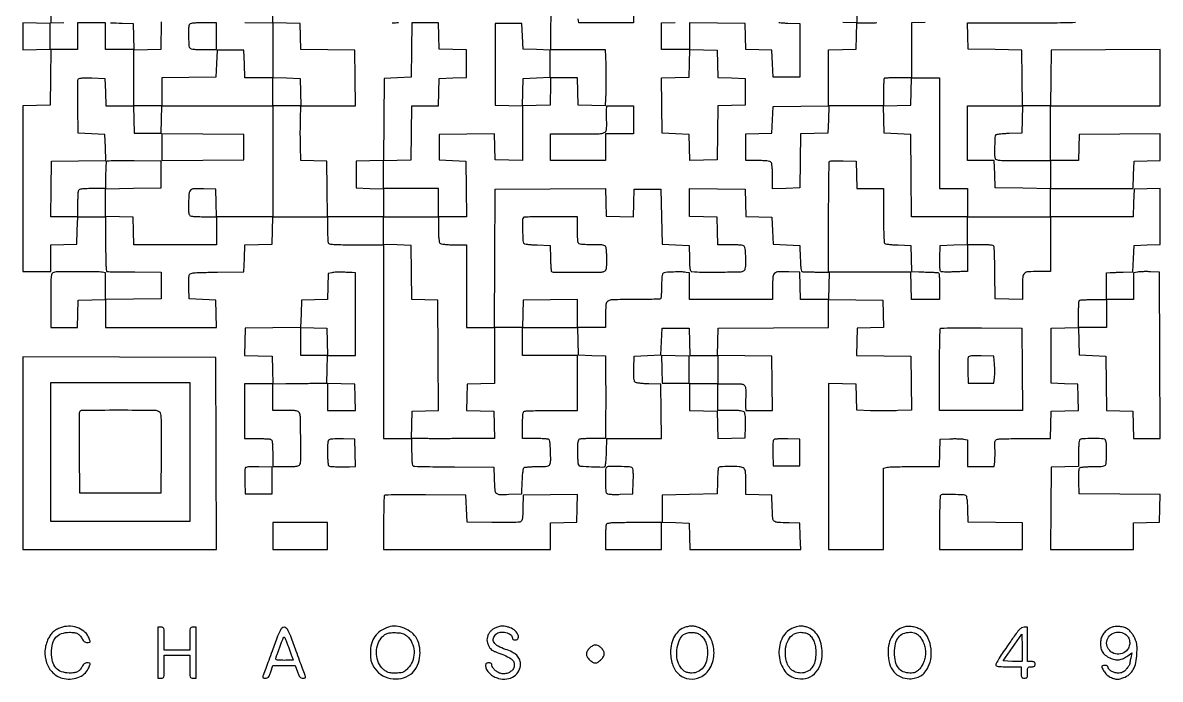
# Model space of a CAD drawing. Extents: x 179 to 1071, y 112 to 1107.
# Drawn here: x 179 to 1071, y 112 to 627 of the extents above; entities that cross this region are included whole.
import ezdxf

# ---------------------------------------------------------------- set-up
doc = ezdxf.new("R2010")
doc.units = 0

msp = doc.modelspace()

# ---------------------------------------------------------------- linework, layer by layer
for points in [[(658, 659.966168), (658, 627), (636.545313, 627), (615.090626, 627), (614.501708, 630.25, -0.038332)], [(593.239377, 649.25), (592.978755, 606), (614.428837, 606), (635.878919, 606), (636.18946, 594.715364, -0.004306), (636.285859, 589.615288, -0.002622), (636.316249, 583.588208, -0.002627), (636.283638, 577.61205, -0.004647), (636.185006, 572.682192), (635.870013, 561.933655), (625.185006, 562.216828), (614.5, 562.5), (614.216168, 573.25), (613.932337, 584), (603.466168, 584), (593, 584), (592.938509, 579.75, -0.001559), (592.901895, 577.668151, -0.000637), (592.839707, 574.839063, -0.00063), (592.765194, 571.799795, -0.000805), (592.688509, 569), (592.5, 562.5), (581.715822, 562.215822), (570.931643, 561.931643), (571.215822, 572.715822), (571.5, 583.5), (582, 584), (592.5, 584.5), (592.5, 595), (592.5, 605.5), (582, 606), (571.5, 606.5), (571, 616.5), (570.5, 626.5), (560, 626.5), (549.5, 626.5), (549.5, 594.5), (549.5, 562.5), (560.25, 562.216168), (571, 561.932337), (571, 540.432337), (571, 518.932337), (560.25, 519.216168), (549.5, 519.5), (549.214803, 529.769404), (548.929605, 540.038809), (527.214803, 539.769404), (505.5, 539.5), (505.5, 529.5), (505.5, 519.5), (516, 519), (526.5, 518.5), (526.769502, 496.75), (527.039005, 475), (516.019502, 475), (505, 475), (505, 486), (505, 497), (483.5, 497), (462, 497), (462, 507.966168), (462, 518.932337), (472.75, 519.216168), (483.5, 519.5), (483.769888, 540.75), (484.039775, 562), (494.486056, 562), (504.932337, 562), (505.216168, 572.75), (505.5, 583.5), (516.25, 583.783832), (527, 584.067663), (527, 595), (527, 605.932337), (516.25, 606.216168), (505.5, 606.5), (505.215017, 616.75), (504.930034, 627), (494.484905, 627), (484.039775, 627), (483.769888, 605.75), (483.5, 584.5), (473, 584), (462.5, 583.5), (462.236191, 551.283692), (461.972383, 519.067383), (451.236191, 518.783692), (440.5, 518.5), (440.5, 508), (440.5, 497.5), (451.25, 497.216168), (462, 496.932337), (462, 485.966168), (462, 475), (440.019502, 475), (418.039005, 475), (417.769502, 496.75), (417.5, 518.5), (407.311759, 518.784301), (397.123517, 519.068603), (396.811759, 529.934408, -0.004506), (396.714798, 534.862542, -0.002695), (396.683916, 540.722102, -0.002698), (396.716099, 546.556399, -0.004684), (396.814338, 551.400107), (397.128677, 562), (418.583841, 562), (440.039005, 562), (439.769502, 583.75), (439.5, 605.5), (418.284765, 605.769787), (397.069529, 606.039573), (396.784765, 616.269787), (396.5, 626.5), (385.75, 626.783832), (375, 627.067663), (375, 638.033832)], [(247.756564, 627.170229, 0.007926), (257, 626.75078), (265.5, 626.5), (265.784983, 616.25), (266.069966, 606), (255.034983, 606), (244, 606), (244, 616.5), (244, 627), (233, 627), (222, 627), (222, 616.5), (222, 606), (211.519502, 606), (201.039005, 606), (200.769502, 584.25), (200.5, 562.5), (189.75, 562.216168), (179, 561.932337), (179, 496.966168), (179, 432), (190, 432), (201, 432), (201, 442.465017), (201, 452.930034), (211.25, 453.215017), (221.5, 453.5), (221.783832, 464.25), (222.067663, 475), (233.033832, 475), (244, 475), (244, 453.5, 0.002549), (244.054847, 442.7421, 0.011909), (244.265585, 436.548874, 0.011536), (244.589882, 432.549106, 0.363526), (245.25, 431.909679, 0.014968), (246.195071, 431.869776, 0.000192), (252.154687, 431.798984, 0.000559), (259.052961, 431.727411, 0.000367), (267, 431.659679), (287.5, 431.5), (287.5, 421), (287.5, 410.5), (265.75, 410.230498), (244, 409.960995), (244, 420.401042), (244, 430.841089), (241.25, 431.360355, 0.044892), (236.803207, 431.79262, 0.002207), (222.036544, 431.833473, 0.001925), (207.106562, 431.751381, 0.053922), (203.25, 431.297746, 0.217029), (201.933, 430.291857, 0.097496), (201.282309, 428.163729, 0.02426), (201.037964, 423.629961, 0.001333), (201, 409.391592), (201, 388), (211.466168, 388), (221.932337, 388), (222.216168, 398.75), (222.5, 409.5), (233.25, 409.783832), (244, 410.067663), (244, 399.033832), (244, 388), (287.533832, 388), (331.067663, 388), (330.783832, 398.75), (330.5, 409.5), (320, 410), (309.5, 410.5), (309.210794, 419.268734, -0.010026), (309.165889, 422.744449, -0.012939), (309.271228, 425.93462, -0.010729), (309.483826, 428.575102, -0.102458), (309.822646, 429.647569, -0.217494), (311.050067, 430.546782, -0.030338), (314.24749, 431.008132, -0.016133), (319.860778, 431.29116, -0.002199), (331.611852, 431.452373), (352.5, 431.647075), (352.783492, 442.290046), (353.066984, 452.933016), (363.783492, 453.216508), (374.5, 453.5), (374.783832, 464.25), (375.067663, 475), (396.533832, 475), (418, 475), (418, 465.581787, 0.005951), (418.044305, 461.859224, 0.007831), (418.178303, 458.465525, 0.005915), (418.367894, 455.638111, 0.07203), (418.606989, 454.581787, 0.258697), (419.662537, 453.696146, 0.030015), (422.835307, 453.275578, 0.015901), (428.485827, 453.049566, 0.002045), (440.606989, 453), (462, 453), (462, 377), (462, 301), (473, 301), (484, 301), (484, 290.468615, 0.006207), (484.063528, 285.351, 0.023583), (484.293405, 282.163056, 0.034381), (484.676007, 280.150606, 0.241481), (485.32139, 279.430165, 0.085611), (486.377617, 279.220891, 0.000629), (495.339902, 279.009908, 0.002355), (505.620934, 278.829261, 0.001505), (517.57139, 278.71155), (548.5, 278.5), (548.75078, 270, 0.007628), (549.167898, 260.685433, 0.170037), (550.198021, 258.227472, 0.207027), (552.474513, 257.186732, 0.012089), (560.277755, 257.215323), (570.5, 257.5), (570.788805, 267.464966, -0.00836), (570.987032, 271.800174, -0.019108), (571.315749, 275.055937, -0.01918), (571.737468, 277.411, -0.199883), (572.288805, 278.199653, -0.115495), (573.161051, 278.504423, -0.007626), (575.829971, 278.747767, -0.010713), (579.052528, 278.922753, -0.007787), (582.643011, 278.984687, 0.0061), (587.639876, 279.054022, 0.036929), (590.216248, 279.312261, 0.08218), (591.670761, 279.823042, 0.1775), (592.439901, 280.703981, 0.091423), (593.04084, 283.93179, 0.010941), (592.893965, 291.219109, 0.006559), (592.477375, 298.765248, 0.234499), (591.618492, 300.234687, 0.122219), (590.787958, 300.526562, 0.006455), (587.964495, 300.758058, 0.009848), (584.56653, 300.92538, 0.006984), (580.75, 300.984687), (571, 301), (571, 311.393011, -0.005351), (571.059586, 316.960143, -0.030363), (571.30265, 319.913621, -0.063068), (571.76761, 321.601595, -0.205218), (572.581787, 322.393011, -0.082815), (573.775876, 322.636501, -0.001919), (579.5499, 322.821697, -0.004216), (586.334577, 322.955997, -0.00284), (594.081787, 323), (614, 323), (614, 344.5), (614, 366), (592.5, 366), (571, 366), (571, 377), (571, 388), (592.466168, 388), (613.932337, 388), (614.216168, 377.25), (614.5, 366.5), (625.25, 366.216168), (636, 365.932337), (636.080645, 355.966168, -0.000778), (636.111626, 351.226275, -0.000367), (636.137601, 345.108812, -0.000364), (636.155426, 338.705042, -0.000514), (636.16129, 333, -0.000518), (636.155416, 327.328331, -0.000378), (636.137601, 321.028125, -0.000382), (636.111638, 315.057377, -0.000844), (636.080645, 310.5), (636, 301), (626.581787, 301, 0.005951), (622.859224, 300.955695, 0.007831), (619.465525, 300.821697, 0.005915), (616.638111, 300.632106, 0.07203), (615.581787, 300.393011, 0.19467), (614.780298, 299.644942, 0.069116), (614.312224, 298.117276, 0.033827), (614.069372, 295.475625, 0.00643), (614.015313, 290.643011, 0.007669), (614.076382, 287.053884, 0.010583), (614.248778, 283.835561, 0.007462), (614.488346, 281.169118, 0.115963), (614.788585, 280.307836, 0.238871), (616.381675, 279.362557, 0.005895), (625.114481, 278.883699, 0.006457), (633.798042, 278.622444, 0.202967), (635.742197, 279.40648, 0.168511), (636.055932, 280.050871, 0.005297), (636.377571, 283.000591, 0.00977), (636.655412, 286.533658, 0.006555), (636.841025, 290.58095), (637.18205, 301), (658.610913, 301), (680.039775, 301), (679.769888, 322.25), (679.5, 343.5), (670.054124, 343.790118, -0.010482), (666.338585, 343.98226, -0.01414), (662.989786, 344.321331, -0.01114), (660.244126, 344.740409, -0.130478), (659.269733, 345.191104, -0.159945), (658.639631, 346.194197, -0.036405), (658.293786, 348.198281, -0.02466), (658.145353, 351.237553, -0.007277), (658.215609, 355.900987), (658.5, 365.5), (669, 366), (679.5, 366.5), (680, 377), (680.5, 387.5), (691, 387.5), (701.5, 387.5), (701.783832, 376.75), (702.067663, 366), (713.033832, 366), (724, 366), (724, 355), (724, 344), (713, 344), (702, 344), (702, 333.533832), (702, 323.067663), (712.75, 322.783832), (723.5, 322.5), (723.784171, 311.716515), (724.068343, 300.93303), (734.784171, 301.216515), (745.5, 301.5), (745.788859, 310.850715, 0.009044), (745.84141, 314.957683, 0.018924), (745.703614, 318.150171, 0.020746), (745.412685, 320.513859, 0.132968), (744.916414, 321.600715, 0.154085), (743.875583, 322.271246, 0.035127), (741.794146, 322.685192, 0.024181), (738.653266, 322.929838, 0.007345), (733.877555, 323), (724, 323), (724, 333.5), (724, 344), (734.432612, 344, -0.011126), (742.286888, 343.825198, -0.165694), (744.809935, 342.838147, -0.207988), (745.916223, 340.601614, -0.018938), (745.988454, 334.240655, 0.002367), (745.936179, 331.841122, 0.002191), (745.904983, 329.378505, 0.002185), (745.896396, 327.18603, 0.00733), (745.9181, 325.75), (746, 323), (756.519888, 323), (767.039775, 323), (766.769888, 344.25), (766.5, 365.5), (745.216371, 365.769986), (723.932742, 366.039971), (724.216371, 376.769986), (724.5, 387.5), (767.75, 387.760623), (811, 388.021245), (811, 399.03051), (811, 410.039775), (832.25, 409.769888), (853.5, 409.5), (853.783473, 398.785353), (854.066946, 388.070705), (843.783473, 387.785353), (833.5, 387.5), (833.216371, 376.769986), (832.932742, 366.039971), (854.216371, 365.769986), (875.5, 365.5), (875.769629, 344.338997), (876.039257, 323.177994), (865.269629, 322.838997, -0.004764), (860.370632, 322.731502, -0.002808), (854.515836, 322.691718, -0.002808), (848.666157, 322.717677, -0.004802), (843.78428, 322.813661), (833.068561, 323.127322), (832.78428, 333.313661), (832.5, 343.5), (821.75, 343.783832), (811, 344.067663), (811, 279.033832), (811, 214), (832.5, 214), (854, 214), (854, 245.883369), (854, 277.766737), (856.25, 278.369714, -0.056178), (857.845984, 278.61027, -0.002325), (863.630687, 278.799577, -0.00401), (870.499162, 278.937273, -0.002833), (878.216168, 278.986345), (897.932337, 279), (898.216168, 289.75), (898.5, 300.5), (906, 300.80649, -0.008667), (909.109769, 300.879612, -0.00841), (912.251562, 300.846169, -0.008349), (915.012596, 300.724159, -0.030569), (916.75, 300.511177), (920, 299.909374), (920, 289.454687), (920, 279), (930.372192, 279), (940.744384, 279), (941.240606, 282.75, 0.020239), (941.413553, 284.643411, 0.007234), (941.511592, 287.354508, 0.007164), (941.533497, 290.334585, 0.008407), (941.466288, 293.158963, -0.00749), (941.364576, 297.127075, -0.066355), (941.576942, 298.861018, -0.160581), (942.184633, 299.803224, -0.104734), (943.347873, 300.395308, -0.05666), (944.884956, 300.625907, -0.002173), (950.659437, 300.807096, -0.003868), (957.506109, 300.939151, -0.002714), (965.216168, 300.986345), (984.932337, 301), (985.216168, 311.75), (985.5, 322.5), (996.284606, 322.784183), (1007.069211, 323.068365), (1006.784606, 333.284183), (1006.5, 343.5), (996, 344), (985.5, 344.5), (985.5, 366), (985.5, 387.5), (996.215829, 387.783485), (1006.931657, 388.06697), (1007.215829, 377.283485), (1007.5, 366.5), (1018, 366), (1028.5, 365.5), (1028.769787, 344.284765), (1029.039573, 323.069529), (1039.269787, 322.784765), (1049.5, 322.5), (1049.783832, 311.75), (1050.067663, 301), (1060.541073, 301), (1071.014483, 301), (1070.757242, 366.25), (1070.5, 431.5), (1063.5, 431.807779, 0.009375), (1060.58164, 431.88131, 0.008811), (1057.601562, 431.84799, 0.008811), (1054.961002, 431.725313, 0.029867), (1053.25, 431.512466), (1050, 430.909374), (1050, 420.454687), (1050, 410), (1039.5, 410), (1029, 410), (1029, 420.5), (1029, 431), (1031.75, 431.157695, -0.00512), (1033.274129, 431.229446, -0.001123), (1035.895313, 431.320057, -0.001169), (1038.92695, 431.410942, -0.001123), (1042, 431.48897), (1049.5, 431.662548), (1050, 442.081274), (1050.5, 452.5), (1060.75, 452.784983), (1071, 453.069966), (1071, 475.069966), (1071, 497.069966), (1060.75, 496.784983), (1050.5, 496.5), (1050.216168, 485.75), (1049.932337, 475), (1017.466168, 475), (985, 475), (985, 486), (985, 497), (1017.466168, 497), (1049.932337, 497), (1050.216168, 507.75), (1050.5, 518.5), (1060.75, 518.784983), (1071, 519.069966), (1071, 529.54903), (1071, 540.028094), (1039.25, 539.764047), (1007.5, 539.5), (1007.215017, 529.25), (1006.930034, 519), (995.965017, 519), (985, 519), (985, 540.5), (985, 562), (1028, 562), (1071, 562), (1071, 584.010736), (1071, 606.021473), (1028.25, 605.760736), (985.5, 605.5), (985.230498, 583.75), (984.960995, 562), (974, 562), (963.039005, 562), (962.769502, 583.75), (962.5, 605.5), (941.5, 606), (920.5, 606.5), (920.215017, 616.75), (919.930034, 627), (930.215017, 627.067144, -0.001417), (936.088012, 627.088842, -0.000263), (946.878786, 627.092445, -0.000282), (959.494562, 627.082887, -0.000258), (972.5, 627.058988, 0.002326), (984.853597, 627.087383, 0.003666), (995.455789, 627.238807, 0.000975), (1004.684555, 627.456309, 0.139465)], [(468.804805, 627.138177, 0.006827), (473.582645, 627.211769)], [(771.999888, 627.312947, 0.013854), (775.34104, 626.980158, 0.010217), (779.054124, 626.790118), (788.5, 626.5), (788.5, 605.5), (788.5, 584.5), (778, 584.5), (767.5, 584.5), (767, 595), (766.5, 605.5), (756.284601, 605.784601), (746.069202, 606.069202), (745.784601, 616.284601), (745.5, 626.5), (723.75, 626.769502), (702, 627.039005), (702, 616.519502), (702, 606), (691, 606), (680, 606), (680, 616.466168), (680, 626.932337), (690.75, 627.216168)], [(886.75, 627.216168), (876, 626.932337), (876, 605.466168), (876, 584), (887, 584), (898, 584), (898, 540.5), (898, 497), (909, 497), (920, 497), (920, 486), (920, 475), (952.5, 475), (985, 475), (985, 453.5), (985, 432), (975.934259, 432, 0.014523), (967.533064, 431.755934, 0.174932), (964.604835, 430.502522, 0.18964), (963.27376, 427.712596, 0.017585), (963, 419.930985), (963, 409.932337), (952.25, 410.216168), (941.5, 410.5), (941.38082, 430.63382, 0.003169), (941.285248, 438.431055, 0.004865), (941.09401, 445.181209, 0.00179), (940.852713, 450.973759, 0.127779), (940.571803, 451.88382, 0.21528), (939.847277, 452.372226, 0.01611), (937.433472, 452.704582, 0.017838), (934.175119, 452.929566, 0.008317), (929.940983, 453), (920, 453), (920, 442.5), (920, 432), (916.75, 431.928155, 0.002292), (915.057468, 431.882975, 0.000692), (912.486064, 431.798976, 0.000693), (909.602445, 431.696783, 0.000753), (906.798303, 431.589285, -0.00985), (904.152285, 431.536027, -0.01308), (901.746061, 431.597956, -0.010398), (899.759044, 431.742638, -0.115533), (899.010073, 431.993775, -0.221917), (898.538934, 432.712155, -0.017117), (898.28033, 435.06485, -0.018183), (898.154831, 438.290488, -0.007895), (898.211769, 442.582645), (898.5, 452.5), (909.25, 452.783832), (920, 453.067663), (920, 464.033832), (920, 475), (898.013853, 475), (876.027706, 475), (875.763853, 507.25), (875.5, 539.5), (865, 540), (854.5, 540.5), (854.216168, 551.25), (853.932337, 562), (832.5, 562), (811.067663, 562), (810.783832, 551.25), (810.5, 540.5), (799.76979, 540.216369), (789.03958, 539.932738), (788.76979, 518.716369), (788.5, 497.5), (777.75, 497.216168), (767, 496.932337), (767, 506.766168, 0.008652), (766.925781, 511.054729, 0.018432), (766.688986, 514.362299, 0.019308), (766.328414, 516.798441, 0.151095), (765.8, 517.8, 0.149044), (764.818776, 518.322729, 0.019949), (762.477016, 518.685484, 0.019071), (759.323492, 518.924518, 0.009379), (755.3, 519), (746, 519), (746, 529.465017), (746, 539.930034), (756.25, 540.215017), (766.5, 540.5), (767, 551), (767.5, 561.5), (789.25, 561.769502), (811, 562.039005), (811, 583.985671), (811, 605.932337), (821.75, 606.216168), (832.5, 606.5), (832.784983, 616.75), (833.069966, 627), (841.953196, 627, 0.006301), (845.470775, 627.044332, 0.008183), (848.691626, 627.178303, 0.00637)]]:
    msp.add_lwpolyline(points, format="xyb")
for points in [[(200.769599, 648.715233), (201.039198, 626.930467), (211.269599, 627.215233)], [(833, 648.946666), (833, 626.932337), (822.25, 627.216168)], [(353.25, 627.230498), (375, 626.960995), (375, 605.480498), (375, 584), (364.033832, 584), (353.067663, 584), (352.783832, 594.75), (352.5, 605.5), (342, 605.5), (331.5, 605.5), (331, 595), (330.5, 584.5), (309.25, 584.230112), (288, 583.960225), (288, 572.980112), (288, 562), (277, 562), (266, 562), (266, 583.966168), (266, 605.932337), (276.75, 606.216168), (287.5, 606.5), (287.769888, 627.75)]]:
    msp.add_lwpolyline(points)
for points in [[(179, 616.5), (179, 605.932337), (189.75, 606.216168), (200.5, 606.5), (200.5, 616.5), (200.5, 626.5), (189.75, 626.783832), (179, 627.067663)], [(723.783492, 594.783492), (724.066984, 584.066984), (734.783492, 583.783492), (745.5, 583.5), (745.5, 573), (745.5, 562.5), (734.76979, 562.216369), (724.03958, 561.932738), (723.76979, 540.716369), (723.5, 519.5), (712.785353, 519.216527), (702.070705, 518.933054), (701.785353, 529.216527), (701.5, 539.5), (691, 540), (680.5, 540.5), (680.230592, 562.215971), (679.961185, 583.931943), (690.730592, 584.215971), (701.5, 584.5), (701.784171, 595.283485), (702.068343, 606.06697), (712.784171, 605.783485), (723.5, 605.5)], [(288, 529.5), (288, 518.972294), (320.25, 519.236147), (352.5, 519.5), (352.5, 529.5), (352.5, 539.5), (320.25, 539.763853), (288, 540.027706)], [(417.783832, 376.75), (418.067663, 366), (407.533832, 366), (397, 366), (397, 377.034983), (397, 388.069966), (407.25, 387.784983), (417.5, 387.5)], [(680.215822, 355.284178), (680.5, 344.5), (691, 344.5), (701.5, 344.5), (701.5, 355), (701.5, 365.5), (690.715822, 365.784178), (679.931643, 366.068357)], [(179, 289.506286), (179, 214), (255.006326, 214), (331.012652, 214), (330.756326, 289.25), (330.5, 364.5), (254.75, 364.756286), (179, 365.012572)], [(310, 290.5), (310, 236), (255.5, 236), (201, 236), (201, 290.5), (201, 345), (255.5, 345), (310, 345)], [(418, 333.533832), (418, 323), (429.034983, 323), (440.069966, 323), (439.784983, 333.25), (439.5, 343.5), (428.75, 343.783832), (418, 344.067663)], [(375, 224.5), (375, 214), (396.5, 214), (418, 214), (418, 224.5), (418, 235), (396.5, 235), (375, 235)]]:
    msp.add_lwpolyline(points, close=True)
for points in [[(309.606989, 625.418213, 0.08662), (308.977766, 622.208797, 0.013333), (309.016068, 615.688031, 0.009396), (309.357172, 609.048659, 0.18075), (310.2, 607.2, 0.150969), (311.200304, 606.671932, 0.019349), (313.630442, 606.311224, 0.018472), (316.928253, 606.074295, 0.008695), (321.2, 606), (331, 606), (331, 616.5), (331, 627), (320.606989, 627, 0.005351), (315.039857, 626.940414, 0.030363), (312.086379, 626.69735, 0.063068), (310.398405, 626.23239, 0.205218)], [(243.783832, 572.75), (244.067663, 562), (255, 562), (265.932337, 562), (266.216168, 551.25), (266.5, 540.5), (277, 540.5), (287.5, 540.5), (287.783832, 551.25), (288.067663, 562), (331.533832, 562), (375, 562), (375, 573.033832), (375, 584.067663), (385.75, 583.783832), (396.5, 583.5), (396.783832, 572.75), (397.067663, 562), (386.033832, 562), (375, 562), (375, 518.5), (375, 475), (353, 475), (331, 475), (331, 464), (331, 453), (298.533832, 453), (266.067663, 453), (265.783832, 463.75), (265.5, 474.5), (254.75, 474.783832), (244, 475.067663), (244, 486.033832), (244, 497), (233.606989, 497, 0.005351), (228.039857, 496.940414, 0.030363), (225.086379, 496.69735, 0.063068), (223.398405, 496.23239, 0.205218), (222.606989, 495.418213, 0.07203), (222.367894, 494.361889, 0.005915), (222.178303, 491.534475, 0.007831), (222.044305, 488.140776, 0.005951), (222, 484.418213), (222, 475), (211.480498, 475), (200.960995, 475), (201.230498, 496.75), (201.5, 518.5), (222.784762, 518.769989), (244.069525, 519.039978), (243.784762, 529.269989), (243.5, 539.5), (233, 540), (222.5, 540.5), (222.228584, 560.973, -0.002374), (222.161015, 568.914021, -0.003604), (222.184809, 575.817509, -0.001376), (222.264261, 581.743783, -0.087787), (222.460699, 582.75818, -0.243366), (223.174323, 583.392889, -0.038626), (225.079318, 583.724352, -0.024688), (228.155199, 583.864994, -0.006024), (233.232115, 583.785181), (243.5, 583.5)], [(854.666667, 583.333333, 0.178637), (854.399783, 582.754242, 0.004491), (854.195833, 579.817145, 0.009085), (854.048275, 576.320751, 0.006002), (854, 572.299502), (854, 561.932337), (864.75, 562.216168), (875.5, 562.5), (875.783832, 573.25), (876.067663, 584), (865.700498, 584, 0.006002), (861.679249, 583.951725, 0.009085), (858.182855, 583.804167, 0.004491), (855.245758, 583.600217, 0.178637)], [(658, 551), (658, 540), (647, 540), (636, 540), (636, 529.5), (636, 519), (614.5, 519), (593, 519), (593, 529.5), (593, 540), (614.432612, 540, 0.003108), (630.991344, 540.102931, 0.095188), (635.021616, 540.929292, 0.272698), (636.741251, 543.208785, 0.038712), (636.964074, 549.315423, -0.004471), (636.891822, 551.574596, -0.003291), (636.850634, 554.078593, -0.003325), (636.843015, 556.447597, -0.00741), (636.875921, 558.25), (637, 562), (647.5, 562), (658, 562)], [(962.783832, 551.25), (962.5, 540.5), (952.535034, 540.211195, 0.009511), (948.670117, 540.025556, 0.014281), (945.309486, 539.703374, 0.009082), (942.562304, 539.309784, 0.217526), (941.93078, 538.887999, 0.129433), (941.388051, 537.109211, 0.00508), (941.191523, 530.226224, 0.007264), (941.165665, 523.524343, 0.071956), (941.597272, 520.75, 0.259581), (942.636759, 519.752384, 0.044382), (945.438382, 519.276683, 0.018084), (950.763923, 519.045825, 0.00179), (963.567388, 519), (985, 519), (985, 507.980498), (985, 496.960995), (963.25, 497.230498), (941.5, 497.5), (941.216168, 508.25), (940.932337, 519), (930.466168, 519), (920, 519), (920, 540.5), (920, 562), (941.533832, 562), (963.067663, 562)], [(244.686013, 518.35268, 0.177951), (244.411577, 517.759277, 0.004725), (244.201516, 514.827038, 0.009333), (244.049687, 511.330936, 0.006184), (244, 507.313831), (244, 496.960995), (265.75, 497.230498), (287.5, 497.5), (287.5, 508), (287.5, 518.5), (266.436013, 518.769346, 0.003085), (258.311969, 518.823103, 0.004901), (251.358056, 518.758056, 0.001338), (245.324385, 518.626314, 0.192551)], [(832.783832, 507.75), (833.067663, 497), (843.533832, 497), (854, 497), (854.015313, 476.25, 0.003459), (854.076871, 468.209892, 0.005289), (854.252233, 461.239524, 0.002049), (854.489938, 455.274703, 0.131294), (854.800347, 454.288805, 0.199883), (855.589, 453.737468, 0.01918), (857.944063, 453.315749, 0.019108), (861.199826, 452.987032, 0.00836), (865.535034, 452.788805), (875.5, 452.5), (875.784983, 442.25), (876.069966, 432), (881.784983, 431.788296, 0.000157), (884.265665, 431.697185, 0.000118), (886.996214, 431.598404, 0.000119), (889.565762, 431.50667, 0.000274), (891.5, 431.439142, -0.002436), (893.123069, 431.375452, -0.002692), (894.692188, 431.297757, -0.002499), (896.031088, 431.217518, -0.013811), (896.75, 431.150846, -0.310449), (897.355901, 430.617146, -0.032465), (897.716647, 428.654025, -0.023089), (897.938555, 425.518577, -0.006121), (898, 420.5), (898, 410), (887.033832, 410), (876.067663, 410), (875.783832, 420.75), (875.5, 431.5), (843.5, 431.5), (811.5, 431.5), (811.216168, 420.75), (810.932337, 410), (800, 410), (789.067663, 410), (788.783832, 420.75), (788.5, 431.5), (779.756819, 431.788833, 0.016288), (771.605997, 431.792504, 0.180768), (768.645554, 430.576308, 0.189805), (767.284241, 427.745043, 0.018261), (767, 419.964816), (767, 410), (734.5, 410), (702, 410), (702, 420.420545), (702, 430.841089), (699.25, 431.308357, 0.040034), (695.361315, 431.652559, 0.011275), (689.268116, 431.56548, 0.007125), (683.133463, 431.251794, 0.122669), (681.23354, 430.644336, 0.200749), (680.668297, 429.854234, 0.025945), (680.303185, 427.763405, 0.021994), (680.070119, 424.743529, 0.008261), (680, 420.5, -0.009372), (679.931814, 416.86254, -0.014177), (679.723498, 413.703099, -0.008832), (679.432875, 411.115719, -0.225643), (679.058718, 410.53629, -0.131045), (678.278426, 410.300914, -0.001294), (672.387329, 410.125433, -0.004139), (665.574963, 409.996579, -0.002658), (657.669406, 409.954545, 0.003766), (641.501787, 409.832769, 0.133915), (637.925334, 408.799269, 0.244598), (636.320176, 406.142371, 0.015533), (636.013655, 396.75), (636, 388), (625, 388), (614, 388), (614, 398.995802), (614, 409.991604), (592.75, 409.745802), (571.5, 409.5), (571.216168, 398.75), (570.932337, 388), (559.911942, 388), (548.891548, 388), (549.004205, 377.25, -0.001277), (549.043241, 372.324301, -0.000725), (549.066605, 366.363063, -0.000724), (549.072733, 360.357551, -0.001195), (549.058431, 355.283832), (549, 344.067663), (538.25, 343.783832), (527.5, 343.5), (527.215394, 333.284183), (526.930789, 323.068365), (537.715394, 322.784183), (548.5, 322.5), (548.783832, 311.75), (549.067663, 301), (539.283832, 300.989367, 0.000597), (534.647721, 300.978789, 0.000287), (528.702126, 300.954706, 0.000285), (522.499957, 300.922489, 0.000408), (517, 300.886304, -0.001173), (511.464508, 300.858358, -0.000792), (505.150999, 300.8513, -0.000798), (499.047262, 300.863891, -0.001591), (494.216168, 300.896937), (483.932337, 301), (484.216168, 311.75), (484.5, 322.5), (494.760596, 322.7851), (505.021193, 323.0702), (504.760596, 366.2851), (504.5, 409.5), (494.269787, 409.784765), (484.039573, 410.069529), (483.769787, 431.284765), (483.5, 452.5), (472.75, 452.783832), (462, 453.067663), (462, 464.033832), (462, 475), (483.5, 475), (505, 475), (505, 465.2, 0.008695), (505.074295, 460.928253, 0.018472), (505.311224, 457.630442, 0.019349), (505.671932, 455.200304, 0.150969), (506.2, 454.2, 0.150969), (507.200304, 453.671932, 0.019349), (509.630442, 453.311224, 0.018472), (512.928253, 453.074295, 0.008695), (517.2, 453), (527, 453), (527, 420.5), (527, 388), (537.991388, 388), (548.982775, 388), (549.241388, 442.25), (549.5, 496.5), (592.716061, 496.760597), (635.932122, 497.021194), (636.216061, 486.260597), (636.5, 475.5), (647.215829, 475.216515), (657.931657, 474.93303), (658.215829, 485.716515), (658.5, 496.5), (669, 496.5), (679.5, 496.5), (680, 475), (680.5, 453.5), (691, 453), (701.5, 452.5), (701.784983, 442.25, 0.004749), (702.000014, 436.486979, 0.035944), (702.322053, 433.78555, 0.096524), (702.873514, 432.416646, 0.235456), (703.784983, 431.879048, 0.015984), (711.880307, 431.567685, 0.003337), (726.085984, 431.570474, 0.001179), (741.257902, 431.710492, 0.082383), (743.75, 432.153638, 0.113081), (744.997923, 432.945758, 0.138447), (745.663684, 434.150457, 0.052298), (745.944089, 436.378047, 0.00518), (746, 441.775249, 0.010126), (745.923279, 445.563222, 0.019661), (745.682009, 448.579501, 0.020506), (745.317215, 450.837919, 0.14711), (744.8, 451.8, 0.150842), (743.800954, 452.32772, 0.01939), (741.376818, 452.688563, 0.018512), (738.088767, 452.925628, 0.008739), (733.833832, 453), (724.067663, 453), (723.783832, 463.75), (723.5, 474.5), (712.75, 474.783832), (702, 475.067663), (702, 486.053334), (702, 497.039005), (723.75, 496.769502), (745.5, 496.5), (745.783481, 485.784613), (746.066961, 475.069227), (756.283481, 474.784613), (766.5, 474.5), (767, 464), (767.5, 453.5), (778, 453), (788.5, 452.5), (788.784983, 442.25, 0.006892), (788.980716, 437.545351, 0.022038), (789.292444, 434.420628, 0.026819), (789.701053, 432.374722, 0.312812), (790.284983, 431.869042, 0.019284), (791.127115, 431.811008, 0.000884), (794.007151, 431.728982, 0.001471), (797.426508, 431.647707, 0.001054), (801.25, 431.57614), (811, 431.414195), (811, 474.540431, -0.001518), (811.050364, 491.125015, -0.002471), (811.205463, 505.203798, -0.000348), (811.413468, 517.692293, -0.194407), (811.699448, 518.366114, -0.183378), (812.300668, 518.636532, -0.005301), (815.145783, 518.777033, -0.010046), (818.547259, 518.840477, -0.006672), (822.449448, 518.782781), (832.5, 518.5)], [(310.054214, 495.1013, 0.106842), (309.320502, 492.535451, 0.010375), (309.02875, 486.041138, 0.01142), (309.020304, 479.568363, 0.086433), (309.606989, 476.581787, 0.205485), (310.399526, 475.767294, 0.062919), (312.091792, 475.302479, 0.03028), (315.053621, 475.059521, 0.005326), (320.640821, 475), (331.067663, 475), (330.783832, 485.75), (330.5, 496.5), (320.804214, 496.785558, 0.004922), (315.072513, 496.89791, 0.041315), (312.493115, 496.709725, 0.103221), (311.034994, 496.15901, 0.128846)], [(571.666667, 474.333333, 0.196533), (571.04225, 472.845176, 0.003958), (571.031876, 464.520042, 0.005092), (571.169519, 456.353105, 0.135593), (571.800347, 454.288805, 0.199883), (572.589, 453.737468, 0.01918), (574.944063, 453.315749, 0.019108), (578.199826, 452.987032, 0.00836), (582.535034, 452.788805), (592.5, 452.5), (592.831495, 442.501838, 0.003665), (592.987871, 438.640214, 0.005738), (593.18483, 435.32142, 0.001909), (593.397961, 432.468558, 0.178617), (593.568832, 432.097835, 0.198585), (595.042316, 431.486409, 0.000728), (614.106498, 431.490119, 0.001111), (632.796202, 431.5625, 0.118197), (635.25, 432.166623, 0.146938), (636.146469, 433.033276, 0.081244), (636.67086, 434.477073, 0.039357), (636.934432, 436.917575, 0.007227), (637, 441.453396, 0.006668), (636.955641, 444.779332, 0.008541), (636.821697, 447.83856, 0.006839), (636.631409, 450.387512, 0.069666), (636.393011, 451.418213, 0.204366), (635.605154, 452.231384, 0.063541), (633.93074, 452.696802, 0.030628), (631.003676, 452.940206, 0.005432), (625.5, 453, -0.005432), (619.996324, 453.059794, -0.030628), (617.06926, 453.303198, -0.063541), (615.394846, 453.768616, -0.204366), (614.606989, 454.581787, -0.07203), (614.367894, 455.638111, -0.005915), (614.178303, 458.465525, -0.007831), (614.044305, 461.859224, -0.005951), (614, 465.581787), (614, 475), (593.166667, 475, 0.002993), (585.132422, 474.951903, 0.004756), (578.257292, 474.804167, 0.001277), (572.287675, 474.603799, 0.189545)], [(421.5, 431.078355), (418.5, 430.484268), (418.215399, 420.276735), (417.930798, 410.069202), (407.715399, 409.784601), (397.5, 409.5), (397.216365, 398.769409), (396.93273, 388.038817), (375.216365, 387.769409), (353.5, 387.5), (353.216515, 376.784171), (352.93303, 366.068343), (363.716515, 365.784171), (374.5, 365.5), (374.783832, 354.75), (375.067663, 344), (364.033832, 344), (353, 344), (353, 322.5), (353, 301), (362.418213, 301, -0.005951), (366.140776, 300.955695, -0.007831), (369.534475, 300.821697, -0.005915), (372.361889, 300.632106, -0.07203), (373.418213, 300.393011, -0.205218), (374.23239, 299.601595, -0.063068), (374.69735, 297.913621, -0.030363), (374.940414, 294.960143, -0.005351), (375, 289.393011), (375, 279), (385.393011, 279, 0.005351), (390.960143, 279.059586, 0.030363), (393.913621, 279.30265, 0.063068), (395.601595, 279.76761, 0.205218), (396.393011, 280.581787, 0.092035), (397.082732, 284.311621, 0.002469), (396.988198, 301.079487, 0.002013), (396.739749, 318.093092, 0.118746), (395.964816, 321.065741, 0.136247), (394.97615, 322.101327, 0.091172), (393.431565, 322.675502, 0.038385), (390.714599, 322.940782, 0.005149), (384.964816, 323), (375, 323), (375, 333.5), (375, 344), (385.25, 344.072108, 0.00076), (389.967405, 344.112467, 0.000422), (395.720312, 344.17529, 0.000421), (401.544418, 344.248714, 0.000681), (406.5, 344.322108), (417.5, 344.5), (417.783832, 355.25), (418.067663, 366), (429.033832, 366), (440, 366), (440, 398.5), (440, 431), (437.25, 431.114816, -0.000303), (435.855456, 431.173887, -0.000104), (433.839063, 431.260943, -0.000104), (431.615918, 431.357852, -0.00012), (429.5, 431.451037, 0.012461), (427.365818, 431.492301, 0.010241), (425.0875, 431.432892, 0.010379), (422.996058, 431.291905, 0.026865)], [(1029, 399), (1029, 388), (1018, 388), (1007, 388), (1007, 398.333333, -0.006022), (1007.048276, 402.341612, -0.009111), (1007.195833, 405.827083, -0.004516), (1007.399803, 408.754503, -0.178563), (1007.666667, 409.333333, -0.178563), (1008.245497, 409.600197, -0.004516), (1011.172917, 409.804167, -0.009111), (1014.658388, 409.951724, -0.006022), (1018.666667, 410), (1029, 410)], [(962.763853, 355.25), (963.027706, 323), (952.763853, 322.926805, -0.00126), (944.527276, 322.888824, -0.000694), (934.455126, 322.881746, -0.00058), (922.339842, 322.904102, -0.000334), (907.75, 322.957682), (898, 323), (898, 354.833333, -0.002001), (898.049029, 367.086392, -0.003231), (898.199888, 377.515513, -0.000593), (898.402981, 386.698691, -0.192864), (898.680468, 387.347135, -0.194926), (899.328722, 387.621499, -0.000608), (908.434599, 387.750224, -0.003285), (918.778546, 387.815907, -0.002034), (930.930468, 387.763802), (962.5, 387.5)], [(920.44275, 364.711405, 0.081149), (920.248444, 363.774362, 0.00524), (920.158923, 360.981301, 0.007536), (920.137209, 357.634347, 0.00554), (920.210159, 353.924983), (920.5, 344.5), (930.5, 344.5), (940.5, 344.5), (941.08534, 348.886315, 0.022863), (941.269448, 350.99849, 0.010307), (941.326793, 353.780045, 0.01018), (941.266834, 356.724741, 0.013684), (941.08534, 359.386315), (940.5, 365.5), (930.732592, 365.786422, 0.006215), (925.820487, 365.869374, 0.027145), (922.9185, 365.724677, 0.046335), (921.158442, 365.373938, 0.232847)], [(223.453816, 321.740243, 0.089548), (223.261817, 320.729866, 0.000598), (223.19019, 311.747155, 0.00234), (223.168607, 301.460077, 0.00149), (223.235201, 289.490243), (223.5, 258.5), (255.5, 258.5), (287.5, 258.5), (287.765726, 289.5, 0.001225), (287.879013, 308.006621, 0.012082), (287.71941, 315.793845, 0.024457), (287.315418, 320.099227, 0.201729), (286.324597, 321.75, 0.157681), (282.495237, 323.016106, 0.001671), (254.221233, 323.106234, 0.001077), (225.335041, 323.03952, 0.309316)], [(419.75, 300.328083, 0.194519), (418.828773, 299.629012, 0.092714), (418.306364, 298.208976, 0.036871), (418.056246, 295.553468, 0.005051), (418, 289.985693, 0.009063), (418.069327, 286.161326, 0.013756), (418.281203, 282.842866, 0.008353), (418.576429, 280.119345, 0.226913), (418.957287, 279.526398, 0.121482), (420.247189, 279.110653, 0.007502), (424.297703, 278.887604, 0.010325), (429.338105, 278.790019, 0.00632), (435.283832, 278.872858), (440.067663, 279), (439.783832, 289.75), (439.5, 300.5), (430.5, 300.651407, 0.005154), (426.925513, 300.674691, 0.006569), (423.629687, 300.618886, 0.005222), (420.874884, 300.507225, 0.053537)], [(768.211769, 300.1713, 0.194409), (767.60482, 299.304382, 0.033527), (767.279413, 297.284794, 0.023597), (767.138468, 294.191727, 0.006852), (767.211769, 289.417355), (767.5, 279.5), (778, 279.5), (788.5, 279.5), (788.5, 290), (788.5, 300.5), (779, 300.753945, 0.008497), (775.267186, 300.790269, 0.011674), (771.912207, 300.687545, 0.00849), (769.137493, 300.490389, 0.12262)], [(1008.25, 300.337719, 0.245291), (1007.654855, 299.639945, 0.027705), (1007.292242, 297.523812, 0.021873), (1007.06524, 294.312618, 0.006709), (1007, 289.450498), (1007, 279.067663), (996.25, 278.783832), (985.5, 278.5), (985.236147, 246.25), (984.972294, 214), (1017.486147, 214), (1050, 214), (1050, 224.465017), (1050, 234.930034), (1060.25, 235.215017), (1070.5, 235.5), (1070.783689, 246.235907), (1071.067378, 256.971814), (1039.283689, 257.235907), (1007.5, 257.5), (1007.211769, 267.417355, -0.006827), (1007.138177, 272.195195, -0.023663), (1007.278982, 275.282937, -0.033714), (1007.604266, 277.294865, -0.19692), (1008.211769, 278.152042, -0.113628), (1009.127797, 278.475136, -0.008287), (1011.807342, 278.733781, -0.011234), (1015.047029, 278.919247, -0.008261), (1018.643011, 278.984687, 0.006483), (1023.463534, 279.055269, 0.033702), (1026.110608, 279.307461, 0.068336), (1027.644645, 279.780017, 0.194682), (1028.393011, 280.581787, 0.070701), (1028.631706, 281.623534, 0.006434), (1028.821697, 284.287222, 0.008233), (1028.955664, 287.484808, 0.006352), (1029, 290.974799, 0.006824), (1028.936805, 295.605148, 0.03479), (1028.687898, 298.167248, 0.070258), (1028.216173, 299.656877, 0.191652), (1027.418213, 300.393011, 0.08728), (1025.058163, 300.8525, 0.005264), (1017.809578, 300.907903, 0.005152), (1010.548962, 300.812147, 0.090253)], [(353.442274, 277.710164, 0.081166), (353.248144, 276.773814, 0.005233), (353.158783, 273.980936, 0.007531), (353.137174, 270.634259, 0.005535), (353.210159, 266.924983), (353.5, 257.5), (364, 257.5), (374.5, 257.5), (374.5, 268), (374.5, 278.5), (364.232115, 278.785181, 0.005823), (359.049899, 278.868732, 0.025951), (356.012272, 278.724596, 0.043922), (354.172333, 278.376284, 0.236652)], [(636.666667, 278.333333, 0.196902), (636.027473, 276.806915, 0.004187), (636.03276, 268.492133, 0.005407), (636.194388, 260.339609, 0.134486), (636.847958, 258.211769, 0.19692), (637.705135, 257.604266, 0.033714), (639.717063, 257.278982, 0.023663), (642.804805, 257.138177, 0.006827), (647.582645, 257.211769), (657.5, 257.5), (657.788231, 267.417355, 0.006827), (657.861823, 272.195195, 0.023663), (657.721018, 275.282937, 0.033714), (657.395734, 277.294865, 0.19692), (656.788231, 278.152042, 0.134486), (654.660391, 278.805612, 0.005407), (646.507867, 278.96724, 0.004187), (638.193085, 278.972527, 0.196902)], [(724.485282, 277.75, 0.066498), (724.295521, 276.877413, 0.003647), (724.08776, 274.076563, 0.005607), (723.901725, 270.730129, 0.004064), (723.766667, 267), (723.5, 257.5), (702, 257), (680.5, 256.5), (680.5, 246), (680.5, 235.5), (691, 235), (701.5, 234.5), (701.784983, 224.25), (702.069966, 214), (745.569966, 214), (789.069966, 214), (788.784983, 224.25), (788.5, 234.5), (780, 234.75078, -0.008001), (770.85434, 235.167162, -0.165236), (768.34273, 236.196667, -0.196929), (767.190479, 238.49116, -0.012174), (766.784869, 246.2603), (766.5, 256.5), (756.25, 256.784983), (746, 257.069966), (746, 266.999799, 0.005179), (745.940683, 272.726834, 0.038492), (745.675239, 275.436227, 0.091282), (745.100974, 276.977457, 0.135997), (744.065741, 277.964816, 0.111345), (740.750896, 278.880875, 0.014705), (733.418145, 279.016089, 0.009456), (725.894507, 278.791206, 0.30252)], [(462.680468, 256.347135, 0.189333), (462.404489, 255.714175, 0.001327), (462.199888, 249.746763, 0.00485), (462.049096, 242.868529, 0.003055), (462, 234.833333), (462, 214), (527.5, 214), (593, 214), (593, 224.465017), (593, 234.930034), (603.25, 235.215017), (613.5, 235.5), (613.784034, 246.269987), (614.068069, 257.039973), (592.784034, 256.769987), (571.5, 256.5), (571.215131, 246.2603, -0.004124), (570.987293, 239.944999, -0.045906), (570.645706, 237.449919, -0.136997), (569.954953, 236.185819, -0.140303), (568.715131, 235.476589, -0.055026), (567.145293, 235.269945, -0.002238), (561.42257, 235.175721, -0.003889), (554.631689, 235.147147, -0.002744), (547, 235.216289), (527.5, 235.5), (527, 246), (526.5, 256.5), (494.930468, 256.763802, 0.002034), (482.778546, 256.815907, 0.003285), (472.434599, 256.750224, 0.000608), (463.328722, 256.621499, 0.194926)], [(898.666667, 256.333333, 0.189545), (898.396201, 255.712325, 0.001277), (898.195833, 249.742708, 0.004756), (898.048097, 242.867578, 0.002993), (898, 234.833333), (898, 214), (930.5, 214), (963, 214), (963, 224.480112), (963, 234.960225), (941.75, 235.230112), (920.5, 235.5), (920.211195, 245.464966, 0.00836), (920.012968, 249.800174, 0.019108), (919.684251, 253.055937, 0.01918), (919.262532, 255.411, 0.199883), (918.711195, 256.199653, 0.135593), (916.646895, 256.830481, 0.005092), (908.479958, 256.968124, 0.003958), (900.154824, 256.95775, 0.196533)], [(636.606989, 233.418213, 0.070946), (636.368222, 232.373807, 0.006338), (636.178303, 229.68135, 0.008159), (636.044331, 226.449196, 0.006277), (636, 222.918213), (636, 214), (658, 214), (680, 214), (680, 224.5), (680, 235), (658.606989, 235, 0.002045), (646.485827, 234.950434, 0.015901), (640.835307, 234.724422, 0.030015), (637.662537, 234.303854, 0.258697)], [(208.683804, 152.608385, 0.037519), (205.453517, 151.123705, 0.05564), (202.915054, 149.322992, 0.055933), (200.845434, 147.014506, 0.038414), (199.028793, 144, 0.098351), (196.41826, 134.548766, 0.103483), (197.694085, 124.999041, 0.111726), (202.534074, 117.306042, 0.131773), (209.957988, 113.009347, 0.074228), (216.170377, 112.295289, 0.078664), (222.190275, 113.457707, 0.085063), (227.170422, 116.292443, 0.110583), (230.393538, 120.416892, 0.008295), (231.725442, 123.348264, 0.150376), (231.838458, 124.358843, 0.32021), (231.302978, 124.871744, 0.036035), (229.52568, 125, 0.074186), (228.315265, 124.819415, 0.085534), (227.274159, 124.294684, 0.073782), (226.357711, 123.379331, 0.040384), (225.51533, 122.029644, -0.060119), (223.858757, 119.594384, -0.097596), (221.886425, 118.067496, -0.082774), (219.244306, 117.252992, -0.033478), (215.470034, 117, -0.085617), (209.434909, 118.041046, -0.128649), (205.041292, 121.030957, -0.116684), (202.40134, 126.039796, -0.062843), (201.511047, 133, -0.061107), (202.366356, 140.07176, -0.120578), (204.97537, 145.053707, -0.1321), (209.398022, 147.987437, -0.080931), (215.612794, 149, -0.034712), (219.300064, 148.743704, -0.082981), (221.908926, 147.92416, -0.096565), (223.868732, 146.395301, -0.059701), (225.51533, 143.970356, 0.040384), (226.357711, 142.620669, 0.073782), (227.274159, 141.705316, 0.085534), (228.315265, 141.180585, 0.074186), (229.52568, 141, 0.036035), (231.302978, 141.128256, 0.32021), (231.838458, 141.641157, 0.150376), (231.725442, 142.651736, 0.008295), (230.393538, 145.583108, 0.121066), (226.927372, 149.834299, 0.083404), (221.38911, 152.713278, 0.078871), (214.896381, 153.731445, 0.088719)], [(285, 133), (285, 113), (287.5, 113, 0.104331), (288.950811, 113.306062, 0.224677), (289.680556, 114.15, 0.064117), (289.955995, 116.064536, 0.003707), (290, 122), (290, 131), (300, 131), (310, 131), (310, 122, 0.003707), (310.044005, 116.064536, 0.064117), (310.319444, 114.15, 0.224677), (311.049189, 113.306062, 0.104331), (312.5, 113), (315, 113), (315, 133), (315, 153), (312.5, 153, 0.104331), (311.049189, 152.693938, 0.224677), (310.319444, 151.85, 0.064117), (310.044005, 149.935464, 0.003707), (310, 144), (310, 135), (300, 135), (290, 135), (290, 144, 0.003707), (289.955995, 149.935464, 0.064117), (289.680556, 151.85, 0.224677), (288.950811, 152.693938, 0.104331), (287.5, 153), (285, 153)], [(374.561826, 134.25, 0.000056), (371.891492, 126.97389, 0.000085), (369.569213, 120.640625, 0.000031), (367.570287, 115.185263, 0.002096), (367.2321, 114.25, 0.176258), (367.235285, 113.732765, 0.170292), (367.569733, 113.329545, 0.098345), (368.270572, 113.077722, 0.03724), (369.312645, 113, 0.083579), (370.70263, 113.233982, 0.135846), (371.681839, 113.909055, 0.078963), (372.503311, 115.280794, 0.015325), (373.5, 118), (375.160733, 123), (383.882822, 123), (392.604911, 123), (394.402886, 118, 0.015656), (395.464944, 115.313739, 0.07589), (396.332377, 113.928019, 0.129346), (397.332249, 113.239937, 0.086585), (398.707419, 113, 0.037744), (399.739068, 113.077988, 0.098919), (400.434052, 113.330182, 0.170206), (400.765741, 113.733446, 0.175239), (400.7679, 114.25, 0.002096), (400.429713, 115.185263, 0.000031), (398.430787, 120.640625, 0.000085), (396.108508, 126.97389, 0.000056), (393.438174, 134.25, 0.002251), (389.127109, 145.831267, 0.026377), (387.191461, 150.241349, 0.080817), (385.69777, 152.300247, 0.198001), (384, 153, 0.198001), (382.30223, 152.300247, 0.080817), (380.808539, 150.241349, 0.026377), (378.872891, 145.831267, 0.002251)], [(465.764045, 153.05557, 0.07095), (459.642134, 150.089072, 0.091267), (455.182211, 145.721644, 0.089168), (452.501217, 139.966946, 0.064595), (451.588835, 132.939169, 0.017326), (451.711034, 129.40439, 0.040848), (452.107186, 126.798308, 0.046119), (452.885067, 124.48725, 0.028317), (454.19606, 121.928422, 0.109868), (459.687593, 116.021229, 0.102355), (467.304108, 112.810083, 0.100827), (475.667246, 112.860126, 0.10332), (483.263472, 116.187608, 0.118996), (487.700748, 121.296679, 0.07771), (490.191433, 128.733894, 0.074947), (490.341306, 136.864159, 0.094761), (487.979621, 143.987427, 0.09527), (484.01477, 148.703618, 0.073688), (478.226189, 152.131549, 0.07431), (471.744562, 153.712204, 0.10044)], [(552, 153.347931, 0.029699), (549.326402, 152.287402, 0.047904), (547.218193, 151.044382, 0.055122), (545.603721, 149.574331, 0.061277), (544.414686, 147.835022, 0.047925), (543.403102, 145.313139, 0.07279), (543.073217, 142.97855, 0.072117), (543.425364, 140.631603, 0.046116), (544.463015, 138.071521, 0.048362), (545.699166, 136.159399, 0.090526), (547.079903, 134.949155, 0.041416), (549.420752, 133.800021, 0.00377), (555.494283, 131.47209, -0.035394), (560.374092, 129.238597, -0.095167), (563.305895, 126.820046, -0.143302), (564.46261, 124.13376, -0.129374), (564.053265, 121.128593, -0.104671), (562.512241, 118.882266, -0.084261), (560.0779, 117.24242, -0.080688), (557.134995, 116.448009, -0.083749), (554.131466, 116.641937, -0.071798), (551.640256, 117.622354, -0.055883), (549.285295, 119.339147, -0.05935), (547.557431, 121.346733, -0.149114), (547, 123.174314, 0.092886), (546.845765, 123.997386, 0.14336), (546.407663, 124.567431, 0.112929), (545.642142, 124.896383, 0.045268), (544.5, 125, 0.04548), (543.233654, 124.884575, 0.151247), (542.501588, 124.501578, 0.15214), (542.116447, 123.773562, 0.046192), (542, 122.515777, 0.133788), (542.766125, 119.703822, 0.068629), (545.049229, 116.816324, 0.06242), (548.329289, 114.373971, 0.065668), (552.056177, 112.867157, 0.09295), (558.59422, 112.423845, 0.116548), (564.286478, 114.499846, 0.128259), (568.079569, 118.705153, 0.126924), (569.354845, 124.244384, 0.098625), (568.529586, 127.886423, 0.096442), (566.368397, 130.967226, 0.076592), (562.741246, 133.523364, 0.03893), (557.552714, 135.614906, -0.048933), (551.852638, 138.046054, -0.127719), (548.632912, 141.075756, -0.205481), (548.118104, 144.340249, -0.14764), (550.046286, 147.541889, -0.152922), (553.46291, 149.117396, -0.0929), (557.942709, 148.863167, -0.103681), (561.653974, 147.076912, -0.232981), (563, 144.345012, 0.172986), (563.18751, 143.819249, 0.098327), (563.71468, 143.384501, 0.074706), (564.518389, 143.096168, 0.048868), (565.5, 143, 0.31352), (567.525882, 144.408787, 0.214242), (567.332601, 147.30822, 0.104042), (564.378474, 150.844056, 0.099463), (560.204514, 152.959978, 0.016376), (557.538798, 153.60712, 0.03956), (555.528203, 153.862477, 0.049209), (553.786228, 153.773404, 0.042231)], [(698.619302, 152.965577, 0.103791), (693.880689, 150.390624, 0.085403), (690.183932, 145.964093, 0.075144), (687.837242, 140.009431, 0.056409), (687.043924, 133, 0.089468), (688.867054, 122.892776, 0.131158), (694.072434, 115.566536, 0.149751), (701.667468, 112.400692, 0.12924), (710.229451, 113.777299, 0.168029), (718.118512, 121.118178, 0.120271), (721.113161, 132.893548, 0.120739), (718.342914, 144.689176, 0.169987), (710.598931, 152.094566, 0.033663), (707.452623, 153.275239, 0.054834), (704.65061, 153.79131, 0.055496), (701.827431, 153.683135, 0.03545)], [(783.5, 152.503716, 0.190637), (774.948869, 145.07431, 0.12855), (772.055648, 132.317519, 0.12912), (775.778644, 119.818339, 0.192696), (784.78926, 113.056746, 0.116714), (792.969309, 112.805894, 0.137845), (799.830208, 116.340187, 0.122881), (804.377412, 123.332215, 0.082331), (805.978038, 132.782119, 0.057337), (805.180141, 139.937374, 0.076938), (802.768307, 145.990315, 0.087556), (798.952516, 150.453, 0.104818), (794.056846, 153.000752, 0.020052), (791.019922, 153.714614, 0.059525), (788.889581, 153.867969, 0.056344), (786.719483, 153.518614, 0.016597)], [(869.913572, 153.088032, 0.086426), (864.650359, 150.333908, 0.091742), (860.75481, 146.009792, 0.082486), (858.384573, 140.172893, 0.05534), (857.588235, 133, 0.067746), (858.73895, 124.546135, 0.105621), (862.127202, 118.054274, 0.118766), (867.529389, 114.007879, 0.101965), (874.5, 112.571429, 0.061132), (879.237346, 113.152805, 0.079502), (883.25313, 114.864367, 0.079317), (886.541087, 117.747363, 0.06052), (889.134931, 121.778729, 0.088087), (891.339962, 129.590272, 0.071628), (890.960228, 138.292009, 0.076092), (888.244705, 146.005118, 0.132471), (883.632872, 150.917881, 0.057429), (880.481391, 152.39708, 0.041831), (876.718785, 153.319831, 0.042669), (872.979127, 153.588038, 0.074132)], [(951.718609, 139.059985, 0.004895), (947.994437, 133.605104, 0.007301), (944.854841, 128.756603, 0.003582), (942.291961, 124.603312, 0.137281), (942, 123.559985, 0.27426), (942.476686, 122.756311, 0.086548), (943.85258, 122.289, 0.033748), (946.536927, 122.054112, 0.004952), (952, 122), (962, 122), (962, 117.5, 0.012699), (962.068074, 114.820113, 0.114574), (962.388889, 113.7, 0.210352), (963.093239, 113.165617, 0.058662), (964.5, 113, 0.058662), (965.906761, 113.165617, 0.210352), (966.611111, 113.7, 0.114574), (966.931926, 114.820113, 0.012699), (967, 117.5, -0.012152), (967.068508, 120.318399, -0.135673), (967.416667, 121.375, -0.212646), (968.198831, 121.869465, -0.036189), (970, 122, 0.030703), (971.500917, 122.092253, 0.116834), (972.375, 122.416667, 0.166173), (972.840542, 123.024683, 0.081208), (973, 124, 0.081208), (972.840542, 124.975317, 0.166173), (972.375, 125.583333, 0.116834), (971.500917, 125.907747, 0.030703), (970, 126), (967, 126), (967, 139.5), (967, 153), (964.218609, 153, 0.149552), (962.312445, 152.416814, 0.061577), (960.254552, 150.62349, 0.026887), (957.341124, 147.000204, 0.00366)], [(1032.5, 152.634753, 0.056097), (1029.282385, 150.69222, 0.067429), (1026.796185, 148.183627, 0.069335), (1025.117206, 145.166539, 0.06437), (1024.272807, 141.727979, 0.064089), (1024.340239, 137.45034, 0.093902), (1025.560374, 133.899978, 0.094285), (1027.989957, 131.052018, 0.065097), (1031.620337, 128.843745, 0.053595), (1035.384536, 127.640519, 0.081098), (1038.813812, 127.501705, 0.080028), (1042.14179, 128.462648, 0.05082), (1045.604777, 130.54963), (1048.709554, 132.880248), (1047.898328, 128.690124, 0.001846), (1047.584436, 127.036124, 0.002469), (1047.312607, 125.533075, 0.001717), (1047.095256, 124.271019, 0.025635), (1047.043551, 123.826725, -0.128134), (1046.909957, 123.42288, -0.009426), (1046.252306, 122.447437, -0.012635), (1045.405933, 121.304301, -0.009228), (1044.411106, 120.076725, -0.033117), (1042.916027, 118.521606, -0.07433), (1041.559144, 117.612149, -0.075549), (1040.009849, 117.147652, -0.035133), (1037.911106, 117, -0.073347), (1035.144869, 117.407984, -0.067796), (1032.532444, 118.600563, -0.076811), (1030.638895, 120.251156, -0.176943), (1030, 122, 0.226478), (1029.817169, 122.382936, 0.074992), (1029.265625, 122.70625, 0.057076), (1028.457356, 122.926884, 0.038131), (1027.5, 123, 0.061967), (1025.725289, 122.779206, 0.331573), (1025.146843, 122.068141, 0.145778), (1025.479471, 120.74859, 0.013771), (1027.282599, 117.897883, 0.043957), (1028.515589, 116.371239, 0.039069), (1030.043055, 115.016741, 0.038484), (1031.787887, 113.897318, 0.039567), (1033.667918, 113.070345, 0.023229), (1036.124353, 112.340367, 0.070335), (1037.855692, 112.163207, 0.064399), (1039.650995, 112.466004, 0.017277), (1042.393456, 113.40616, 0.084332), (1046.797231, 116.004627, 0.092792), (1049.925787, 119.838786, 0.075694), (1051.87301, 125.202373, 0.037482), (1052.758082, 132.407892, 0.010629), (1052.877227, 136.983267, 0.039559), (1052.663461, 139.855082, 0.05226), (1052.037113, 142.230616, 0.029818), (1050.820529, 144.941457, 0.024081), (1049.748652, 146.772475, 0.020347), (1048.44728, 148.601325, 0.020835), (1047.121443, 150.172841, 0.052398), (1046, 151.163642, 0.076111), (1043.033286, 152.659445, 0.051678), (1039.328517, 153.456087, 0.052101), (1035.583146, 153.472697, 0.08304)], [(387.930384, 136.058597, -0.001098), (389.107081, 132.800432, -0.001745), (390.0983, 130.006205, -0.000358), (390.960064, 127.544093, -0.08419), (391, 127.308597, -0.399426), (390.880991, 127.183389, -0.001839), (388.912322, 127.09065, -0.006779), (386.618144, 127.02218, -0.00407), (383.893011, 127, -0.005609), (379.726103, 127.046748, -0.060916), (378.065923, 127.28768, -0.240986), (377.459883, 127.839665, -0.184329), (377.464869, 128.75, 0.006747), (377.868022, 129.832381, 0.000797), (378.727626, 132.251196, 0.000954), (379.739574, 135.130606, 0.000782), (380.810341, 138.211517, -0.010216), (381.882748, 141.119051, -0.018392), (382.89689, 143.448768, -0.014669), (383.780404, 145.159664, -0.502991), (384.168866, 145.211517, -0.092251), (384.54939, 144.640035, -0.003384), (385.559221, 142.229346, -0.006072), (386.704045, 139.344487, -0.004215)], [(481.534117, 144.811303, -0.099867), (484.879438, 139.265053, -0.091849), (485.944685, 132.684557, -0.091772), (484.58198, 126.154489, -0.099485), (480.987963, 120.752669, -0.021613), (478.607721, 118.569764, -0.083812), (476.888522, 117.558463, -0.075649), (474.844604, 117.115368, -0.01562), (471.152443, 117, -0.016144), (467.65737, 117.112882, -0.061175), (465.512667, 117.51817, -0.073196), (463.73062, 118.390229, -0.029835), (461.595198, 120.050559, -0.111833), (457.950568, 125.075363, -0.086535), (456.390244, 131.675603, -0.084303), (457.143252, 138.575288, -0.09771), (460.141509, 144.45277, -0.054506), (462.407581, 146.764516, -0.089051), (464.797816, 148.097865, -0.071503), (467.870069, 148.683748, -0.024767), (472.394924, 148.666336, -0.01719), (475.82851, 148.364271, -0.069372), (477.855988, 147.823515, -0.080044), (479.510152, 146.788935, -0.027585)], [(710.486321, 146.8321, -0.070161), (712.868384, 144.346776, -0.061272), (714.601633, 141.186884, -0.055105), (715.650321, 137.386057, -0.039799), (716, 133, -0.063765), (715.154468, 126.396893, -0.101589), (712.650296, 121.306745, -0.119005), (708.684923, 118.137841, -0.111724), (703.615141, 117.031803, -0.044506), (700.462585, 117.337551, -0.094616), (698.190246, 118.23018, -0.084733), (696.253708, 119.97034, -0.03057), (694.130319, 123.017684, -0.112004), (692.042005, 129.228268, -0.067832), (692.308113, 137.014916, -0.070806), (694.560251, 144.021667, -0.168376), (698.381143, 147.838023, -0.074728), (701.342105, 148.760464, -0.059002), (704.700014, 148.877902, -0.060087), (707.923859, 148.214533, -0.086099)], [(795.642039, 147.227764, -0.072277), (797.970527, 144.716966, -0.060895), (799.652071, 141.501168, -0.053575), (800.664366, 137.587543, -0.036532), (801, 133, -0.055237), (800.243402, 126.172301, -0.104734), (797.94997, 121.164089, -0.127279), (794.189298, 118.126329, -0.105679), (789.15, 117.022236, -0.097482), (785.009803, 117.815209, -0.096551), (781.463043, 120.119183, -0.090281), (778.867681, 123.738336, -0.073431), (777.47618, 128.310276, -0.063702), (777.29861, 136.522866, -0.102495), (779.425875, 143.166306, -0.128697), (783.564786, 147.43338, -0.138314), (789.15, 148.977764, -0.031077), (791.059862, 148.849142, -0.033494), (792.890809, 148.484962, -0.036271), (794.478586, 147.930777, -0.067711)], [(881.982649, 146.171197, -0.064408), (883.943053, 143.628272, -0.041248), (885.552724, 140.258838, -0.040305), (886.628378, 136.555223, -0.050566), (886.988846, 133, -0.050566), (886.628378, 129.444777, -0.040305), (885.552724, 125.741162, -0.041248), (883.943053, 122.371728, -0.064408), (881.982649, 119.828803, -0.035588), (880.357142, 118.419573, -0.067087), (878.843838, 117.57482, -0.064058), (877.113726, 117.13818, -0.029827), (874.799429, 117, -0.098271), (869.51678, 118.04839, -0.132988), (865.678186, 121.004557, -0.109725), (863.382433, 125.990016, -0.053292), (862.633152, 133, -0.053292), (863.382433, 140.009984, -0.109725), (865.678186, 144.995443, -0.132988), (869.51678, 147.95161, -0.098271), (874.799429, 149, -0.029827), (877.113726, 148.86182, -0.064058), (878.843838, 148.42518, -0.067087), (880.357142, 147.580427, -0.035588)], [(962.656847, 126.323514, -0.190724), (962.290283, 126.164857, -0.00394), (960.258281, 126.116738, -0.008642), (957.851851, 126.12032, -0.005637), (955.075676, 126.20376), (947.910499, 126.5), (955.20525, 137), (962.5, 147.5), (962.786421, 137.119754, -0.003848), (962.866172, 133.11086, -0.006049), (962.866507, 129.666507, -0.001997), (962.819126, 126.704474, -0.193723)], [(1044.365141, 146.92742, -0.121604), (1046.377993, 144.345955, -0.101796), (1047.128944, 140.945465, -0.097823), (1046.48338, 137.40925, -0.102811), (1044.545455, 134.454545, -0.148849), (1039.949768, 132.004023, -0.142257), (1034.676947, 132.470687, -0.145383), (1030.554319, 135.667859, -0.156873), (1029, 140.5, -0.151523), (1030.458717, 145.203015, -0.144261), (1034.347024, 148.364979, -0.136367), (1039.512578, 149.014744, -0.130886)], [(623.454545, 136.545455, 0.037888), (622.515253, 135.451898, 0.03471), (621.721023, 134.197727, 0.036522), (621.171988, 132.975261, 0.0875), (621, 132, 0.139429), (621.607738, 129.86299, 0.057878), (623.488252, 127.488252, 0.057878), (625.86299, 125.607738, 0.139429), (628, 125, 0.140106), (630.195172, 125.62743, 0.062135), (632.556945, 127.540858, 0.061842), (634.39412, 129.996815, 0.130413), (635, 132.280231, 0.129292), (634.41742, 134.495533, 0.070467), (632.693134, 136.740259, 0.070154), (630.401613, 138.428653, 0.124365), (628.140094, 139, 0.083587), (627.110122, 138.826604, 0.037261), (625.843425, 138.278977, 0.03554), (624.558423, 137.484759, 0.040209)]]:
    msp.add_lwpolyline(points, format="xyb", close=True)

doc.saveas('drawing.dxf')
